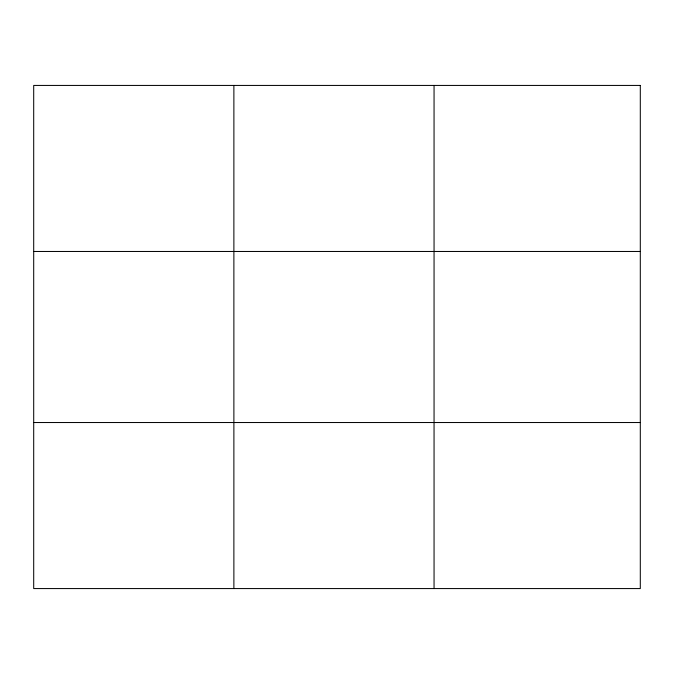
<?xml version="1.0" encoding="UTF-8"?>
<svg xmlns="http://www.w3.org/2000/svg" width="674" height="674" viewBox="0 0 674 674"><rect width="100%" height="100%" fill="white"/><g stroke="black" fill="none" stroke-linecap="round" stroke-linejoin="round"><path stroke-width="1.01" d="M233.878 588.571L233.878 85.43M434.056 588.571L434.056 85.43M33.7 251.469L640.3 251.469M33.7 422.531L640.3 422.531M640.3 85.43L640.3 588.571L33.7 588.571L33.7 85.43L640.3 85.43"/></g></svg>
